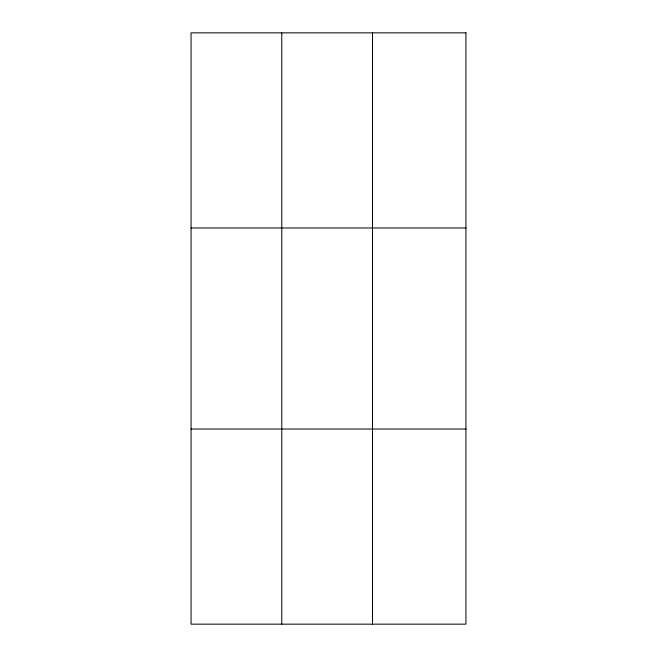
<?xml version="1.0" encoding="UTF-8"?>
<svg xmlns="http://www.w3.org/2000/svg" width="657" height="657" viewBox="0 0 657 657"><rect width="100%" height="100%" fill="white"/><g stroke="black" fill="none" stroke-linecap="round" stroke-linejoin="round"><path stroke-width="0.99" d="M281.771 32.85L281.771 624.15M372.486 32.85L372.486 624.15M191.056 227.979L465.944 227.979M191.056 429.021L465.944 429.021M465.944 32.85L465.944 624.15L191.056 624.15L191.056 32.85L465.944 32.85"/></g></svg>
